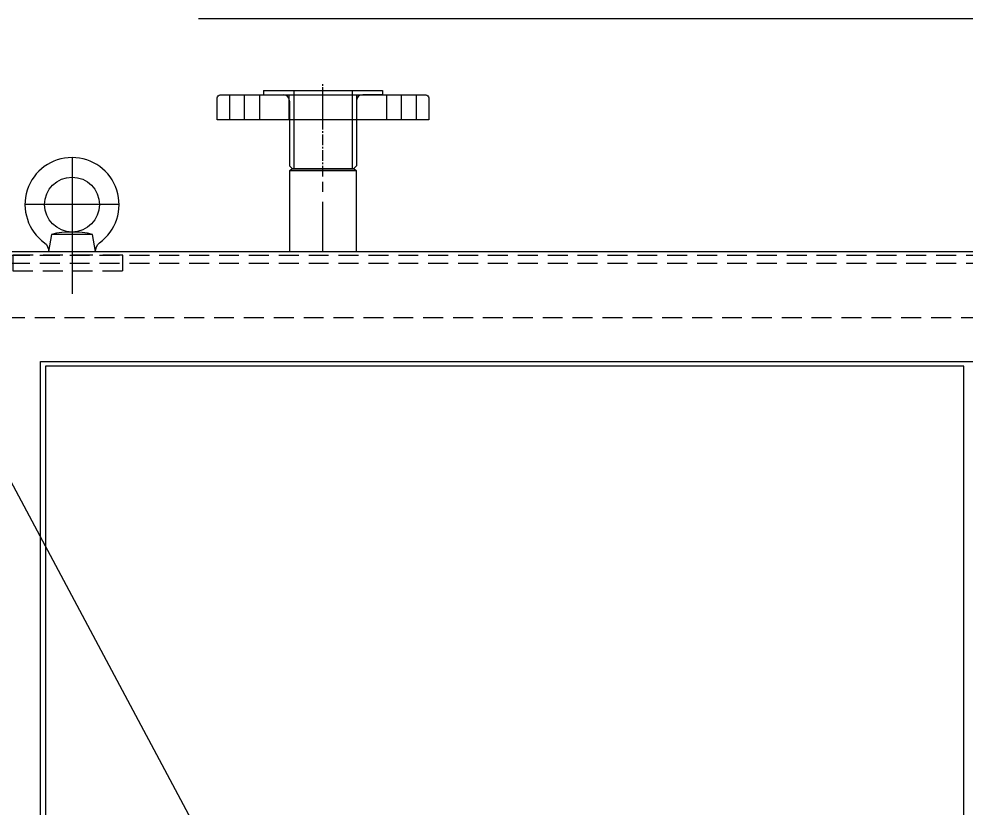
# Model space of a CAD drawing. Header units: millimetres. Extents: x -8980 to 16421, y 0 to 6237.
# Drawn here: x -6384 to -5780, y 3617 to 4121 of the extents above; entities that cross this region are included whole.
import ezdxf

# ---------------------------------------------------------------- set-up
doc = ezdxf.new("R2010")
doc.units = ezdxf.units.MM
for name, pattern in [('CENTER', [50.8, 31.75, -6.35, 6.35, -6.35]), ('CENTER1', [10, 7, -1, 1, -1]), ('HIDDENX2', [19.05, 12.7, -6.35])]:
    doc.linetypes.add(name, pattern=pattern)
doc.layers.add('4', color=7, linetype='Continuous')
doc.layers.add('CENTER', color=1, linetype='CENTER')
doc.styles.get("Standard").update_dxf_attribs({"font": 'ISOCP.SHX', "bigfont": 'WHGTXT.SHX'})
doc.dimstyles.new('PS-10', dxfattribs={"dimscale": 10, "dimtxt": 3.2, "dimasz": 2.5, "dimexe": 2, "dimexo": 2.5, "dimgap": 2, "dimtad": 1, "dimtoh": 1, "dimrnd": 0.05, "dimzin": 12, "dimdsep": 46, "dimtxsty": 'Standard', "dimcen": 0, "dimclrt": 2, "dimazin": 3, "dimtfac": 1, "dimtofl": 0, "dimtmove": 0, "dimatfit": 3, "dimfxl": 0, "dimtolj": 1, "dimtzin": 0, "dimarcsym": 0})

# ---------------------------------------------------------------- blocks, each defined once
blk = doc.blocks.new('A$C73991B19')
at = {"color": 2}
for p, q in [((-59.5, 0), (-59.5, -16)), ((-40.5, 0), (-40.5, -16)), ((-21.6, -16), (-21.6, 0)), ((21.6, -16), (21.6, 0)), ((40.5, 0), (40.5, -16)), ((59.5, 0), (59.5, -16))]:
    blk.add_line(p, q, dxfattribs=at)
at = {"color": 3, "ltscale": 10}
blk.add_lwpolyline([(-67.5, -16), (-67.5, -2, -0.414214), (-65.5, 0), (65.5, 0, -0.414214), (67.5, -2), (67.5, -16)], format="xyb", close=True, dxfattribs=at)
at = {"layer": 'CENTER'}
for p, q in [((-50, -16), (-50, 0)), ((0, -16), (0, 0)), ((50, -16), (50, 0))]:
    blk.add_line(p, q, dxfattribs=at)

msp = doc.modelspace()

# ---------------------------------------------------------------- linework, layer by layer
at = {"color": 1, "linetype": 'CENTER1'}
msp.add_line((-6190.462, 4020.148, -0.001), (-6190.462, 4080.148, -0.001), dxfattribs=at)
at = {"color": 3, "ltscale": 10}
for p, q in [((-6228.462, 4075.148, -0.001), (-6152.462, 4075.148, -0.001)), ((-6228.462, 4075.148, -0.001), (-6228.462, 4072.348, -0.001)), ((-6228.462, 4072.348, -0.001), (-6215.812, 4072.348, -0.001)), ((-6209.012, 4075.148, -0.001), (-6209.012, 4025.148, -0.001)), ((-6171.912, 4075.148, -0.001), (-6171.912, 4025.148, -0.001)), ((-6152.462, 4072.348, -0.001), (-6165.112, 4072.348, -0.001)), ((-6152.462, 4075.148, -0.001), (-6152.462, 4072.348, -0.001)), ((-6211.812, 4068.348, -0.001), (-6211.812, 4027.148, -0.001)), ((-6169.112, 4068.348, -0.001), (-6169.112, 4027.148, -0.001)), ((-6211.812, 4027.148, -0.001), (-6209.812, 4025.148, -0.001)), ((-6169.112, 4023.93, 0), (-6211.812, 4023.93, 0)), ((-6209.812, 4025.148, -0.001), (-6171.112, 4025.148, -0.001)), ((-6169.112, 4027.148, -0.001), (-6171.112, 4025.148, -0.001))]:
    msp.add_line(p, q, dxfattribs=at)
at = {"color": 1}
for p, q in [((-6350.462, 4032.348, 0), (-6350.462, 3945.348, 0)), ((-6320.462, 4002.348, 0), (-6380.462, 4002.348, 0))]:
    msp.add_line(p, q, dxfattribs=at)
at = {"color": 3}
msp.add_line((-6337.402, 3983.348, 0), (-6363.522, 3983.348, 0), dxfattribs=at)
at = {"color": 2, "linetype": 'HIDDENX2'}
msp.add_line((-6428.162, 3965.048, 0), (-4932.762, 3965.048, 0), dxfattribs=at)
at = {"color": 3, "elevation": 0}
msp.add_lwpolyline([(-6335.462, 3972.348, -0.2415314), (-6332.962, 3977.981, 3.1066849), (-6367.962, 3977.981, -0.2415314), (-6365.462, 3972.348)], format="xyb", dxfattribs=at)
at = {"color": 3, "ltscale": 10, "elevation": -0.001}
msp.add_lwpolyline([(-6169.112, 3972.348), (-6169.112, 4023.93), (-6171.012, 4025.148), (-6209.912, 4025.148), (-6211.812, 4023.93), (-6211.812, 3972.348)], dxfattribs=at)
at = {"color": 3, "elevation": 0}
msp.add_lwpolyline([(-6337.402, 3983.348, 0.1148545), (-6363.522, 3983.348), (-6365.462, 3972.348), (-6335.462, 3972.348)], format="xyb", close=True, dxfattribs=at)
for points in [[(-6430.462, 3972.348), (-4930.462, 3972.348), (-4930.462, 1772.348), (-6430.462, 1772.348)], [(-6370.462, 3902.348), (-4990.462, 3902.348), (-4990.462, 1842.348), (-6370.462, 1842.348)], [(-5781.962, 3899.348), (-6367.462, 3899.348), (-6367.462, 1845.348), (-5781.962, 1845.348)]]:
    msp.add_lwpolyline(points, close=True, dxfattribs=at)
at = {"color": 2, "linetype": 'HIDDENX2', "elevation": 0}
for points in [[(-6428.162, 3970.048), (-4932.762, 3970.048), (-4932.762, 1774.648), (-6428.162, 1774.648)], [(-4932.762, 3930.048), (-6428.162, 3930.048), (-6428.162, 3970.048), (-4932.762, 3970.048)], [(-6388.162, 3960.048), (-6318.162, 3960.048), (-6318.162, 3970.048), (-6388.162, 3970.048)]]:
    msp.add_lwpolyline(points, close=True, dxfattribs=at)
at = {"color": 3}
msp.add_circle((-6350.462, 4002.348, 0), 17.5, dxfattribs=at)
at = {"color": 3, "ltscale": 10}
for centre, start, end in [((-6215.812, 4068.348, -0.001), 0, 90), ((-6165.112, 4068.348, -0.001), 90, 180)]:
    msp.add_arc(centre, 4, start, end, dxfattribs=at)
at = {"layer": 'CENTER'}
msp.add_line((-6190.462, 3972.348, 0), (-6190.462, 4025.148, 0), dxfattribs=at)

# ---------------------------------------------------------------- block references
msp.add_blockref('A$C73991B19', (-6190.462, 4072.348, -0.001))

# ---------------------------------------------------------------- leaders
at = {"layer": '4', "color": 7}
for points in [[(-6158.783, 3393.804, 0), (-6546.998, 4120.754, 0), (-6693.492, 4120.754, 0)], [(-5609.033, 3625.273, 0), (-5462.54, 4120.754, 0), (-6269.816, 4120.754, 0)]]:
    msp.add_leader(points, dimstyle='PS-10', override={"dimscale": 10, "dimgap": 2, "dimtad": 0}, dxfattribs=at)

doc.saveas('drawing.dxf')
